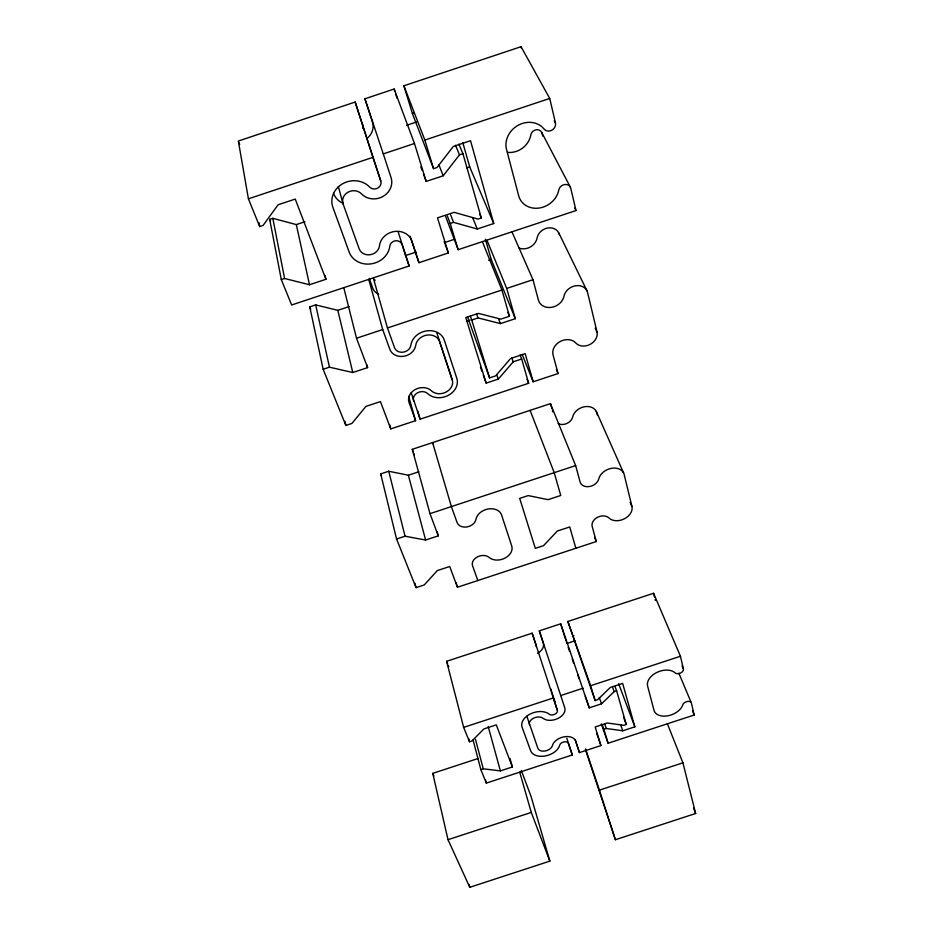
<?xml version="1.0" encoding="UTF-8"?>
<svg xmlns="http://www.w3.org/2000/svg" width="934" height="934" viewBox="0 0 934 934"><rect width="100%" height="100%" fill="white"/><g stroke="black" fill="none" stroke-linecap="round" stroke-linejoin="round"><path stroke-width="1.4" d="M423.476 174.063L426.208 181.418L443.195 175.767L459.505 154.846L462.925 153.701L481.325 217.984L478.01 219.081L454.157 212.333L437.497 217.867L448.355 252.939L418.946 262.711L410.131 236.244M483.298 375.083L486.159 383.115L498.312 379.099L513.268 361.785L521.686 358.995L528.632 383.29L420.113 419.179L411.24 392.794M585.256 696.367L589.249 707.844L601.543 703.816L614.163 691.627L616.638 690.81L626.282 724.527L623.877 725.309L607.287 722.998L595.18 726.967L600.936 745.566L579.43 752.606L575.274 740.055M409.139 265.968L401.935 244.369A6.269 5.534 -17.5 0 0 395.409 240.797A6.269 5.534 -17.5 0 0 389.805 246.156A21.003 18.598 -14.8 0 1 371.218 263.855A21.003 18.598 -14.8 0 1 349.199 252.133L332.889 207.336A21.517 19.521 -13.9 0 1 342.871 183.624A21.517 19.521 -13.9 0 1 369.701 187.139A6.491 5.919 -17.3 0 0 380.803 181.044L355.165 102.04L238.345 141.022L248.409 198.825L259.687 226.542L263.096 225.409L278.099 204.791L295.249 199.082L325.919 279.289L309.493 284.742L284.601 278.495L281.297 279.593L291.642 304.986L409.139 265.968L398.223 232.087M366.922 138.501A16.24 15.259 -17.2 0 0 372.421 121.724L364.902 98.794L394.148 89.034L414.462 143.509L426.208 181.418M447.351 215.941L450.2 223.459L453.515 222.35L477.262 229.005L493.736 223.53L470.526 140.719L453.317 146.451L436.96 167.536L433.551 168.669L412.361 113.423L403.897 85.788L521.044 46.7L549.729 98.455L555.45 122.903A6.608 5.838 -38.3 0 1 551.842 130.211A6.608 5.838 -38.3 0 1 544.125 129.079A21.821 19.334 -35.5 0 0 518.242 125.226A21.821 19.334 -35.5 0 0 506.543 149.545L518.697 195.79A21.248 18.458 -32.4 0 0 539.187 208.048A21.248 18.458 -32.4 0 0 558.789 189.987A6.363 5.476 -33.7 0 1 564.708 184.535A6.363 5.476 -33.7 0 1 570.767 188.259L575.998 210.559L458.162 249.682L445.588 216.338M412.361 113.423L414.159 112.816M406.547 125.319L416.529 121.992M248.409 198.825L372.899 157.356L355.165 102.04M418.946 262.711L411.847 241.065A16.719 14.746 -17.5 0 0 394.44 231.492A16.719 14.746 -17.5 0 0 379.473 245.829A10.496 9.293 -14.8 0 1 370.179 254.725A10.496 9.293 -14.8 0 1 359.158 248.818L343.093 203.939A10.764 9.76 -13.9 0 1 348.102 192.135A10.764 9.76 -13.9 0 1 361.481 193.852A17.302 15.785 -17.3 0 0 382.777 196.572A17.302 15.785 -17.3 0 0 391.066 177.623L383.29 153.888L414.462 143.509M403.897 85.788L424.853 140.053L549.729 98.455M281.297 279.593L269.692 219.35L272.81 218.311L296.312 224.592L305.009 221.697M466.802 167.863L469.709 166.894L493.736 223.53M405.344 255.624L416.132 252.04M444.467 242.618L453.912 239.478M408.66 396.343L415.595 420.674L390.751 428.893L380.442 401.597L365.906 406.407L351.943 423.429L345.86 425.449L323.152 369.257L309.761 306.854L315.692 304.893L337.816 310.333L349.188 306.562M488.564 260.294L491.202 259.418L515.288 318.681L500.426 323.608L478.033 317.922L471.728 320.012L470.292 316.077M323.152 369.257L329.445 367.179L352.783 372.526L367.611 367.622L356.508 338.236L382.707 329.539L368.813 279.628M413.599 400.966A8.184 6.643 -16.2 0 1 417.661 392.735A8.184 6.643 -16.2 0 1 427.69 393.611A16.917 13.812 -17.6 0 0 448.227 395.386A16.917 13.812 -17.6 0 0 456.831 378.387L444.269 340.046A17.302 14.442 -17.5 0 0 426.499 330.893A17.302 14.442 -17.5 0 0 410.855 345.241A8.441 7.075 -15.8 0 1 403.301 352.165A8.441 7.075 -15.8 0 1 394.568 347.787L387.47 327.962L501.932 290.007L509.45 316.264L500.822 319.124L478.395 313.392L465.762 317.583L486.159 383.115M487.011 240.377L506.707 288.419L532.975 279.71L538.428 300.106A13.508 11.196 -26.9 0 0 551.445 307.344A13.508 11.196 -26.9 0 0 564.008 296.171A12.469 10.251 -28.1 0 1 575.718 285.757A12.469 10.251 -28.1 0 1 587.603 292.54L597.013 331.979A12.189 9.819 -26.9 0 1 590.066 344.424A12.189 9.819 -26.9 0 1 575.823 342.988A13.076 10.531 -25.4 0 0 560.365 341.412A13.076 10.531 -25.4 0 0 553.045 354.815L558.053 373.553L533.162 381.784L522.223 354.418M466.475 321.249L470.071 320.058M467.502 316.883L489.568 377.885L495.662 375.865L510.629 358.493L525.188 353.671L533.162 381.784M396.565 539.011L405.052 536.221L425.612 540.027L438.268 535.859L429.99 513.653L412.279 449.312L550.441 403.64L575.648 465.587L580.119 482.026A9.865 7.39 -22.7 0 0 589.482 486.544A9.865 7.39 -22.7 0 0 598.799 478.85A13.415 9.982 -23.5 0 1 611.56 468.308A13.415 9.982 -23.5 0 1 624.181 474.554L631.933 506.473A13.134 9.597 -23 0 1 624.216 518.884A13.134 9.597 -23 0 1 608.933 517.938A9.585 6.993 -22.1 0 0 597.678 517.226A9.585 6.993 -22.1 0 0 592.144 526.309L596.277 541.533L457.45 587.241L449.709 566.506L437.299 570.592L424.281 584.941L416.062 587.649L396.565 539.011L380.698 473.9L388.754 471.25L408.38 475.231L418.887 471.763M429.99 513.653L575.648 465.587M473.094 740.032L480.847 769.604L483.252 768.81L500.391 770.889L512.381 766.966L496.293 724.866L483.917 728.929L471.962 740.954L469.51 741.759L463.649 727.388L446.604 661.307L532.158 633.194L536.256 645.464A4.472 3.082 -17.8 0 1 536.279 646.772M537.599 653.286A11.92 8.208 -17.8 0 0 543.331 643.141L539.303 630.847L560.715 623.807L589.249 707.844M602.395 725.111L603.878 729.291L606.294 728.497L622.815 730.785L634.84 726.839L622.663 683.419L610.264 687.482L597.608 699.741L595.145 700.558L567.849 621.46L653.578 593.277L680.442 656.263L683.408 668.919A4.693 3.071 -21.8 0 1 680.524 673.029A4.693 3.071 -21.8 0 1 675.119 672.877A15.586 10.169 -21.2 0 0 657.022 672.352A15.586 10.169 -21.2 0 0 647.601 686.035L653.987 710.284A15.318 9.819 -21 0 0 668.008 715.771A15.318 9.819 -21 0 0 682.812 704.82A4.588 2.93 -21.4 0 1 687.272 701.504A4.588 2.93 -21.4 0 1 691.429 703.174L694.207 715.012L608.104 743.219L601.298 723.897M572.39 636.288L574.001 635.75M567.568 643.234L574.9 640.817M463.649 727.388L553.267 697.99L557.353 710.249A4.682 3.082 -17.8 0 1 554.749 714.276A4.682 3.082 -17.8 0 1 549.192 714.171A15.528 10.181 -17.2 0 0 530.605 713.821A15.528 10.181 -17.2 0 0 522.083 727.201L530.64 750.714A15.259 9.83 -17.3 0 0 545.468 755.921A15.259 9.83 -17.3 0 0 559.735 745.145A4.565 2.93 -17.8 0 1 564.031 741.888A4.565 2.93 -17.8 0 1 568.432 743.476L572.262 754.952L486.345 783.101L480.847 769.604M539.303 630.847L560.739 695.538L583.166 688.171M567.849 621.46L590.638 685.719L680.442 656.263M521.277 770.41L531.037 796.352L549.846 861.136L469.767 887.3L448.005 839.678L432.769 773.352L478.15 758.478M448.005 839.678L531.283 812.428L549.846 861.136M585.618 749.08L599.43 790.141L682.917 762.821L667.401 723.815M585.408 749.407L615.378 839.724L695.655 813.491L682.917 762.821M554.189 120.579L555.45 122.903M541.79 132.581L570.487 187.407M574.725 208.107L575.998 210.559M558.882 233.103L587.054 290.964M595.156 328.103L597.013 331.979M432.769 773.352L433.925 775.956M596.289 411.462L623.632 473.024M512.042 232.052L532.975 279.71M630.146 502.399L631.933 506.473M556.372 369.584L558.053 373.553M682.089 665.837L683.408 668.919M458.886 144.14L462.925 153.701M678.855 673.192L691.265 702.73M692.491 710.902L694.207 715.012M455.5 145.272L459.505 154.846M479.772 214.236L481.325 217.984M472.721 217.785L477.262 229.005M482.458 241.883L501.932 290.007M507.886 312.353L509.45 316.264M239.022 142.715L239.699 144.42M269.692 219.35L270.323 220.914M446.604 661.307L447.69 664.039M448.413 665.849L448.775 666.748M594.631 537.412L596.277 541.533M520.098 355.025L521.686 358.995M309.761 306.854L310.695 309.224M527.056 379.286L528.632 383.29M380.698 473.9L381.516 475.966M693.553 808.144L695.655 813.491M438.91 164.839L443.195 175.767M498.884 319.685L500.426 323.608M511.715 357.804L513.268 361.785M530.103 410.365L554.212 472.662L560.739 495.475L548.06 499.655L528.2 495.592L519.701 498.394L535.322 548.363L543.553 545.654L557.318 531.049L569.752 526.951L575.846 548.258M450.643 214.843L453.515 222.35M618.647 683.665L634.84 726.839M476.573 313.987L478.033 317.922M615.086 686.642L616.638 690.81M420.79 166.812L422.133 170.42M612.622 687.447L614.163 691.627M623.597 717.254L626.282 724.527M496.83 375.083L498.312 379.099M412.279 449.312L413.307 452.091M413.82 453.48L414.334 454.858M444.187 241.532L448.355 252.939M620.538 724.539L622.815 730.785M382.707 329.539L389.852 349.351A13.403 11.231 -15.8 0 0 403.721 356.286A13.403 11.231 -15.8 0 0 415.723 345.311A12.364 10.309 -17.5 0 1 426.896 335.084A12.364 10.309 -17.5 0 1 439.575 341.599L452.243 379.904A12.084 9.865 -17.6 0 1 446.102 392.07A12.084 9.865 -17.6 0 1 431.415 390.786A12.994 10.554 -16.2 0 0 415.478 389.385A12.994 10.554 -16.2 0 0 409.022 402.484L415.595 420.674M599.301 697.546L601.543 703.816M477.846 580.528L472.534 565.7A9.55 6.993 -16.9 0 1 477.543 556.804A9.55 6.993 -16.9 0 1 489.089 557.411A13.076 9.62 -17.8 0 0 504.769 558.228A13.076 9.62 -17.8 0 0 511.762 546.063L501.581 514.984A13.333 10.005 -17.8 0 0 488.248 508.972A13.333 10.005 -17.8 0 0 475.966 519.362A9.819 7.402 -16.8 0 1 467 526.939A9.819 7.402 -16.8 0 1 457.111 522.596L451.391 506.59L432.582 442.611L432.932 443.603M526.881 716.296L537.879 748.332A7.635 4.915 -17.3 0 0 545.304 750.959A7.635 4.915 -17.3 0 0 552.449 745.554A12.165 7.811 -17.8 0 1 563.914 736.856A12.165 7.811 -17.8 0 1 575.671 741.106L579.43 752.606M369.269 278.484L372.713 288.104A12.656 10.963 -15.5 0 0 378.714 294.175M480.473 367.179L481.874 371.113M604.8 724.317L606.294 728.497M374.592 279.418L375.024 280.62M568.176 647.332L569.53 651.208M572.25 659.019L573.628 662.965M577.784 674.932L579.197 678.96M596.592 733.062L598.029 737.206M598.39 738.245L600.936 745.566M364.902 98.794L383.29 153.888M372.899 157.356L380.803 181.044M550.698 688.825L551.177 690.249M560.739 695.538L564.766 707.82A12.469 8.208 -17.8 0 1 557.785 718.526A12.469 8.208 -17.8 0 1 543.004 718.269A7.764 5.09 -17.2 0 0 533.723 718.106A7.764 5.09 -17.2 0 0 529.461 724.784M436.937 333.204L452.243 379.904M551.597 691.545L554.994 701.959M566.821 738.234L572.262 754.952M532.158 633.194L557.353 710.249M599.43 790.141L615.378 839.724M394.148 89.034L394.872 91.369M395.596 93.692L397.043 98.315M560.715 623.807L563.412 632.481M563.797 633.707L565.315 638.611M565.7 639.825L566.074 641.039M566.459 642.265L566.833 643.468M471.728 320.012L489.568 377.885M424.853 140.053L433.551 168.669M450.2 223.459L458.162 249.682M590.638 685.719L595.145 700.558M603.878 729.291L608.104 743.219M417.731 410.96L420.113 419.179M485.4 239.232L491.202 259.418M519.713 772.184L531.283 812.428M462.785 142.552L469.709 166.894M506.707 288.419L515.288 318.681M509.976 758.443L512.381 766.966M373.355 278.122L387.47 327.962M456.247 582.979L457.45 587.241M550.441 403.64L551.293 406.71M551.574 407.726L551.854 408.742M552.414 410.773L552.694 411.789M437.1 531.621L438.268 535.859M488.178 726.465L500.391 770.889M338.33 186.508L343.093 203.939M408.38 475.231L425.612 540.027M475.453 739.249L483.252 768.81M485.493 779.878L486.345 783.101M389.665 424.737L390.751 428.893M468.67 738.525L469.51 741.759M366.91 364.89L367.611 367.622M597.351 414.976L596.849 412.968A12.726 9.865 -24.1 0 0 584.719 406.699A12.726 9.865 -24.1 0 0 572.694 416.926A9.363 7.297 -23.2 0 1 558.17 423.639M343.84 287.917L356.508 338.236M388.754 471.25L405.052 536.221M414.988 583.353L416.062 587.649M521.044 46.7L521.406 48.194M542.736 136.142L542.07 133.41A6.001 5.3 -36.7 0 0 536.291 129.768A6.001 5.3 -36.7 0 0 530.781 134.986A20.011 17.886 -35.4 0 1 507.804 152.394M653.578 593.277L654.162 595.659M654.349 596.452L654.547 597.246M655.119 599.616L655.306 600.41M337.816 310.333L352.783 372.526M469.101 884.498L469.767 887.3M324.985 275.332L325.919 279.289M344.926 421.257L345.86 425.449M315.692 304.893L329.445 367.179M296.312 224.592L309.493 284.742M272.81 218.311L284.601 278.495M258.987 222.654L259.687 226.542M559.419 234.644A11.78 10.017 -29.7 0 0 548.06 227.943A11.78 10.017 -29.7 0 0 537.108 237.96A12.749 10.928 -28.4 0 1 519.304 248.199M362.789 124.934A6.094 5.721 -17.2 0 1 362.801 128.308M343.14 203.402A19.766 18.05 -14.1 0 1 333.543 193.35"/></g></svg>
